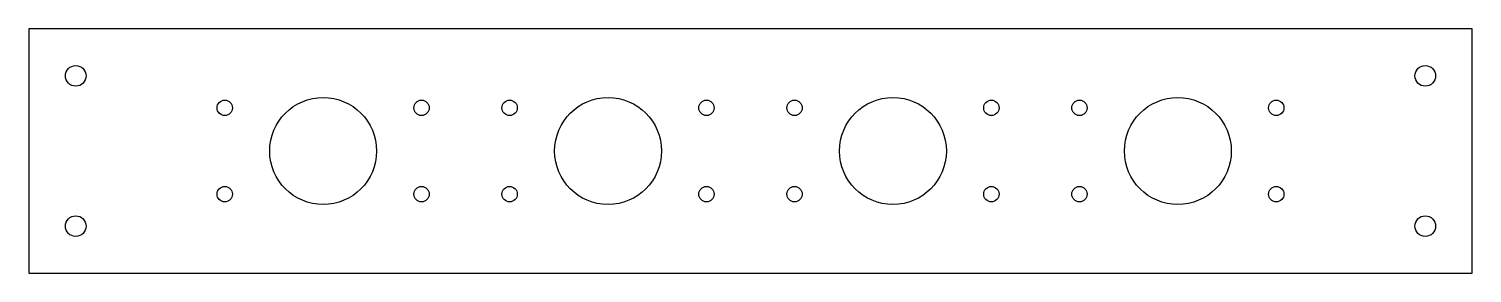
# Model space of a CAD drawing. Header units: millimetres. Extents: x -192 to 192, y -32 to 32.
import ezdxf

# ---------------------------------------------------------------- set-up
doc = ezdxf.new("R2010")
doc.units = ezdxf.units.MM

msp = doc.modelspace()

# ---------------------------------------------------------------- linework, layer by layer
msp.add_lwpolyline([(-192.5, 32.5), (-192.5, -32.5), (192.5, -32.5), (192.5, 32.5)], close=True)
for centre, radius in [((-180, 20), 2.75), ((180, 20), 2.75), ((-140.25, 11.5), 2.05), ((-114, 0), 14.25), ((-87.75, 11.5), 2.05), ((-64.25, 11.5), 2.05), ((-38, 0), 14.25), ((-11.75, 11.5), 2.05), ((11.75, 11.5), 2.05), ((38, 0), 14.25), ((64.25, 11.5), 2.05), ((87.75, 11.5), 2.05), ((114, 0), 14.25), ((140.25, 11.5), 2.05), ((-140.25, -11.5), 2.05), ((-87.75, -11.5), 2.05), ((-64.25, -11.5), 2.05), ((-11.75, -11.5), 2.05), ((11.75, -11.5), 2.05), ((64.25, -11.5), 2.05), ((87.75, -11.5), 2.05), ((140.25, -11.5), 2.05), ((-180, -20), 2.75), ((180, -20), 2.75)]:
    msp.add_circle(centre, radius)

doc.saveas('drawing.dxf')
